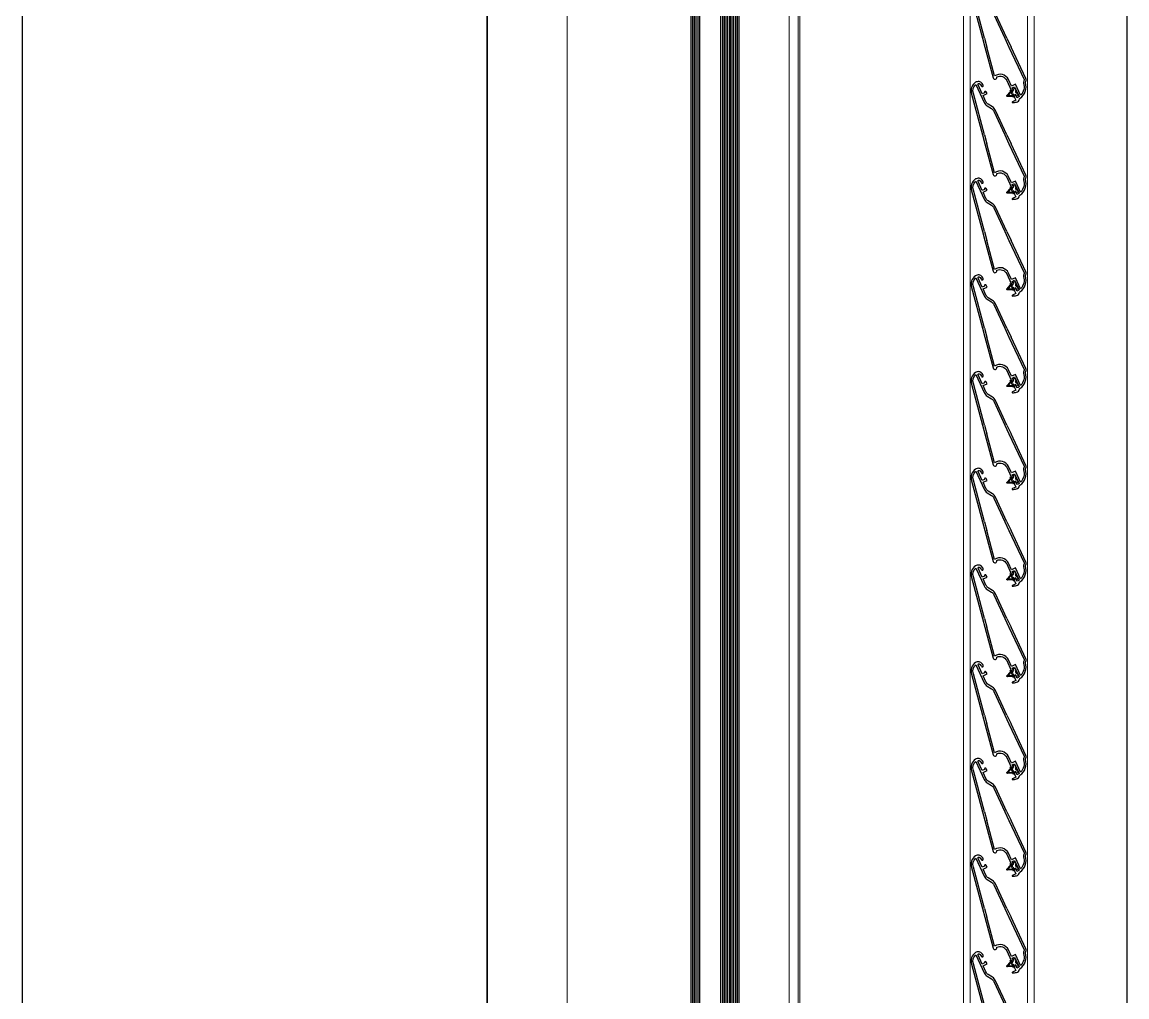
# Model space of a CAD drawing. Header units: millimetres. Extents: x 1251.1 to 1334.1, y 1577.6 to 1641.3.
# Drawn here: x 1271.542 to 1272.06, y 1598.319 to 1598.776 of the extents above; entities that cross this region are included whole.
import ezdxf

# ---------------------------------------------------------------- set-up
doc = ezdxf.new("R2010")
doc.units = ezdxf.units.MM
doc.linetypes.add('CONTINUA', pattern=[0])
for name, color, linetype in [('GUARNIZIONI', 252, 'Continuous'), ('MURATURA', 140, 'Continuous'), ('STACCIONATA', 35, 'Continuous')]:
    doc.layers.add(name, color=color, linetype=linetype)
for name, color, linetype, lineweight in [('PROIEZIONI - projections', 145, 'Continuous', 13), ('PROIEZIONI finissime - fine lines', 251, 'Continuous', 9), ('SEZIONI medie - small section', 2, 'Continuous', 25)]:
    doc.layers.add(name, color=color, linetype=linetype, lineweight=lineweight)
doc.layers.add('VETRATE sezioni - windows sections', color=7, linetype='Continuous', true_color=0x4d79ff)

msp = doc.modelspace()

# ---------------------------------------------------------------- linework, layer by layer
at = {"layer": 'GUARNIZIONI', "linetype": 'Continuous'}
for points in [[(1272.00813, 1598.74303), (1272.00865, 1598.74192), (1272.0079, 1598.74157), (1272.00751, 1598.74239), (1272.00677, 1598.74204), (1272.00651, 1598.74261), (1272.00613, 1598.74243), (1272.00674, 1598.74112), (1272.00644, 1598.74098), (1272.0063, 1598.74129, 0.300966), (1272.00591, 1598.74152), (1272.00357, 1598.74144, -0.661886), (1272.00338, 1598.74186), (1272.00495, 1598.74359, 0.300966), (1272.00502, 1598.74404), (1272.00487, 1598.74435), (1272.00517, 1598.74449), (1272.00578, 1598.74318), (1272.00616, 1598.74335), (1272.0059, 1598.74391), (1272.00664, 1598.74426), (1272.00626, 1598.74508), (1272.00701, 1598.74543), (1272.00752, 1598.74432, 0.57735)], [(1272.00591, 1598.74185), (1272.00395, 1598.74179, -0.661886), (1272.00389, 1598.74192), (1272.0052, 1598.74338, -0.537319), (1272.00534, 1598.74336), (1272.00598, 1598.74197, -0.537319)], [(1272.00813, 1598.69767), (1272.00865, 1598.69657), (1272.0079, 1598.69622), (1272.00751, 1598.69704), (1272.00677, 1598.69669), (1272.00651, 1598.69725), (1272.00613, 1598.69708), (1272.00674, 1598.69577), (1272.00644, 1598.69563), (1272.0063, 1598.69593, 0.300966), (1272.00591, 1598.69617), (1272.00357, 1598.69609, -0.661886), (1272.00338, 1598.6965), (1272.00495, 1598.69824, 0.300966), (1272.00502, 1598.69869), (1272.00487, 1598.69899), (1272.00517, 1598.69913), (1272.00578, 1598.69782), (1272.00616, 1598.698), (1272.0059, 1598.69856), (1272.00664, 1598.69891), (1272.00626, 1598.69973), (1272.00701, 1598.70008), (1272.00752, 1598.69897, 0.57735)], [(1272.00591, 1598.6965), (1272.00395, 1598.69643, -0.661886), (1272.00389, 1598.69657), (1272.0052, 1598.69803, -0.537319), (1272.00534, 1598.69801), (1272.00598, 1598.69662, -0.537319)], [(1272.00813, 1598.65232), (1272.00865, 1598.65121), (1272.0079, 1598.65086), (1272.00751, 1598.65168), (1272.00677, 1598.65134), (1272.00651, 1598.6519), (1272.00613, 1598.65172), (1272.00674, 1598.65041), (1272.00644, 1598.65027), (1272.0063, 1598.65058, 0.300966), (1272.00591, 1598.65082), (1272.00357, 1598.65073, -0.661886), (1272.00338, 1598.65115), (1272.00495, 1598.65289, 0.300966), (1272.00502, 1598.65334), (1272.00487, 1598.65364), (1272.00517, 1598.65378), (1272.00578, 1598.65247), (1272.00616, 1598.65264), (1272.0059, 1598.6532), (1272.00664, 1598.65355), (1272.00626, 1598.65437), (1272.00701, 1598.65472), (1272.00752, 1598.65361, 0.57735)], [(1272.00591, 1598.65115), (1272.00395, 1598.65108, -0.661886), (1272.00389, 1598.65121), (1272.0052, 1598.65267, -0.537319), (1272.00534, 1598.65265), (1272.00598, 1598.65126, -0.537319)], [(1272.00813, 1598.60697), (1272.00865, 1598.60586), (1272.0079, 1598.60551), (1272.00751, 1598.60633), (1272.00677, 1598.60598), (1272.00651, 1598.60654), (1272.00613, 1598.60637), (1272.00674, 1598.60506), (1272.00644, 1598.60492), (1272.0063, 1598.60522, 0.300966), (1272.00591, 1598.60546), (1272.00357, 1598.60538, -0.661886), (1272.00338, 1598.60579), (1272.00495, 1598.60753, 0.300966), (1272.00502, 1598.60798), (1272.00487, 1598.60828), (1272.00517, 1598.60842), (1272.00578, 1598.60712), (1272.00616, 1598.60729), (1272.0059, 1598.60785), (1272.00664, 1598.6082), (1272.00626, 1598.60902), (1272.00701, 1598.60937), (1272.00752, 1598.60826, 0.57735)], [(1272.00591, 1598.60579), (1272.00395, 1598.60572, -0.661886), (1272.00389, 1598.60586), (1272.0052, 1598.60732, -0.537319), (1272.00534, 1598.6073), (1272.00598, 1598.60591, -0.537319)], [(1272.00813, 1598.56161), (1272.00865, 1598.5605), (1272.0079, 1598.56015), (1272.00751, 1598.56098), (1272.00677, 1598.56063), (1272.00651, 1598.56119), (1272.00613, 1598.56101), (1272.00674, 1598.55971), (1272.00644, 1598.55957), (1272.0063, 1598.55987, 0.300966), (1272.00591, 1598.56011), (1272.00357, 1598.56002, -0.661886), (1272.00338, 1598.56044), (1272.00495, 1598.56218, 0.300966), (1272.00502, 1598.56263), (1272.00487, 1598.56293), (1272.00517, 1598.56307), (1272.00578, 1598.56176), (1272.00616, 1598.56193), (1272.0059, 1598.5625), (1272.00664, 1598.56284), (1272.00626, 1598.56367), (1272.00701, 1598.56401), (1272.00752, 1598.56291, 0.57735)], [(1272.00591, 1598.56044), (1272.00395, 1598.56037, -0.661886), (1272.00389, 1598.56051), (1272.0052, 1598.56196, -0.537319), (1272.00534, 1598.56194), (1272.00598, 1598.56055, -0.537319)], [(1272.00813, 1598.51626), (1272.00865, 1598.51515), (1272.0079, 1598.5148), (1272.00751, 1598.51562), (1272.00677, 1598.51527), (1272.00651, 1598.51583), (1272.00613, 1598.51566), (1272.00674, 1598.51435), (1272.00644, 1598.51421), (1272.0063, 1598.51451, 0.300966), (1272.00591, 1598.51475), (1272.00357, 1598.51467, -0.661886), (1272.00338, 1598.51508), (1272.00495, 1598.51682, 0.300966), (1272.00502, 1598.51727), (1272.00487, 1598.51757), (1272.00517, 1598.51771), (1272.00578, 1598.51641), (1272.00616, 1598.51658), (1272.0059, 1598.51714), (1272.00664, 1598.51749), (1272.00626, 1598.51831), (1272.00701, 1598.51866), (1272.00752, 1598.51755, 0.57735)], [(1272.00591, 1598.51508), (1272.00395, 1598.51501, -0.661886), (1272.00389, 1598.51515), (1272.0052, 1598.51661, -0.537319), (1272.00534, 1598.51659), (1272.00598, 1598.5152, -0.537319)], [(1272.00813, 1598.4709), (1272.00865, 1598.46979), (1272.0079, 1598.46944), (1272.00751, 1598.47027), (1272.00677, 1598.46992), (1272.00651, 1598.47048), (1272.00613, 1598.4703), (1272.00674, 1598.469), (1272.00644, 1598.46886), (1272.0063, 1598.46916, 0.300966), (1272.00591, 1598.4694), (1272.00357, 1598.46932, -0.661886), (1272.00338, 1598.46973), (1272.00495, 1598.47147, 0.300966), (1272.00502, 1598.47192), (1272.00487, 1598.47222), (1272.00517, 1598.47236), (1272.00578, 1598.47105), (1272.00616, 1598.47123), (1272.0059, 1598.47179), (1272.00664, 1598.47213), (1272.00626, 1598.47296), (1272.00701, 1598.47331), (1272.00752, 1598.4722, 0.57735)], [(1272.00591, 1598.46973), (1272.00395, 1598.46966, -0.661886), (1272.00389, 1598.4698), (1272.0052, 1598.47125, -0.537319), (1272.00534, 1598.47123), (1272.00598, 1598.46984, -0.537319)], [(1272.00813, 1598.42555), (1272.00865, 1598.42444), (1272.0079, 1598.42409), (1272.00751, 1598.42491), (1272.00677, 1598.42456), (1272.00651, 1598.42512), (1272.00613, 1598.42495), (1272.00674, 1598.42364), (1272.00644, 1598.4235), (1272.0063, 1598.4238, 0.300966), (1272.00591, 1598.42404), (1272.00357, 1598.42396, -0.661886), (1272.00338, 1598.42437), (1272.00495, 1598.42611, 0.300966), (1272.00502, 1598.42656), (1272.00487, 1598.42687), (1272.00517, 1598.427), (1272.00578, 1598.4257), (1272.00616, 1598.42587), (1272.0059, 1598.42643), (1272.00664, 1598.42678), (1272.00626, 1598.4276), (1272.00701, 1598.42795), (1272.00752, 1598.42684, 0.57735)], [(1272.00591, 1598.42437), (1272.00395, 1598.4243, -0.661886), (1272.00389, 1598.42444), (1272.0052, 1598.4259, -0.537319), (1272.00534, 1598.42588), (1272.00598, 1598.42449, -0.537319)], [(1272.00813, 1598.38019), (1272.00865, 1598.37908), (1272.0079, 1598.37874), (1272.00751, 1598.37956), (1272.00677, 1598.37921), (1272.00651, 1598.37977), (1272.00613, 1598.3796), (1272.00674, 1598.37829), (1272.00644, 1598.37815), (1272.0063, 1598.37845, 0.300966), (1272.00591, 1598.37869), (1272.00357, 1598.37861, -0.661886), (1272.00338, 1598.37902), (1272.00495, 1598.38076, 0.300966), (1272.00502, 1598.38121), (1272.00487, 1598.38151), (1272.00517, 1598.38165), (1272.00578, 1598.38034), (1272.00616, 1598.38052), (1272.0059, 1598.38108), (1272.00664, 1598.38143), (1272.00626, 1598.38225), (1272.00701, 1598.3826), (1272.00752, 1598.38149, 0.57735)], [(1272.00591, 1598.37902), (1272.00395, 1598.37895, -0.661886), (1272.00389, 1598.37909), (1272.0052, 1598.38054, -0.537319), (1272.00534, 1598.38052), (1272.00598, 1598.37914, -0.537319)], [(1272.00813, 1598.33484), (1272.00865, 1598.33373), (1272.0079, 1598.33338), (1272.00751, 1598.3342), (1272.00677, 1598.33385), (1272.00651, 1598.33441), (1272.00613, 1598.33424), (1272.00674, 1598.33293), (1272.00644, 1598.33279), (1272.0063, 1598.3331, 0.300966), (1272.00591, 1598.33333), (1272.00357, 1598.33325, -0.661886), (1272.00338, 1598.33366), (1272.00495, 1598.3354, 0.300966), (1272.00502, 1598.33585), (1272.00487, 1598.33616), (1272.00517, 1598.3363), (1272.00578, 1598.33499), (1272.00616, 1598.33516), (1272.0059, 1598.33572), (1272.00664, 1598.33607), (1272.00626, 1598.33689), (1272.00701, 1598.33724), (1272.00752, 1598.33613, 0.57735)], [(1272.00591, 1598.33366), (1272.00395, 1598.3336, -0.661886), (1272.00389, 1598.33373), (1272.0052, 1598.33519, -0.537319), (1272.00534, 1598.33517), (1272.00598, 1598.33378, -0.537319)]]:
    msp.add_lwpolyline(points, format="xyb", close=True, dxfattribs=at)
at = {"layer": 'MURATURA', "linetype": 'ByBlock'}
for p, q in [((1271.75964, 1604.12184), (1271.75964, 1597.22184)), ((1271.75964, 1597.52184), (1271.75964, 1600.52184)), ((1272.05964, 1600.52184), (1272.05964, 1597.52184)), ((1272.05964, 1598.92621), (1272.05964, 1598.62621)), ((1272.05964, 1598.62621), (1272.05964, 1598.32621))]:
    msp.add_line(p, q, dxfattribs=at)
at = {"layer": 'PROIEZIONI - projections'}
msp.add_line((1271.79713, 1599.50123), (1271.79713, 1598.21201), dxfattribs=at)
at = {"layer": 'PROIEZIONI finissime - fine lines'}
for p, q in [((1271.90545, 1599.45308), (1271.90545, 1598.21201)), ((1271.90133, 1599.44895), (1271.90133, 1598.21257)), ((1271.90627, 1599.44895), (1271.90627, 1598.21201)), ((1271.98296, 1599.44195), (1271.98296, 1598.26273)), ((1271.98618, 1599.39878), (1271.98618, 1598.25832)), ((1272.01298, 1599.39878), (1272.01298, 1598.2624)), ((1272.0162, 1599.39824), (1272.0162, 1598.26273))]:
    msp.add_line(p, q, dxfattribs=at)
at = {"layer": 'SEZIONI medie - small section'}
for p, q in [((1271.99191, 1598.76877), (1271.99302, 1598.76465)), ((1271.99285, 1598.76877), (1271.99396, 1598.76465)), ((1272.0024, 1598.76877), (1272.00433, 1598.76465)), ((1272.0034, 1598.76877), (1272.00533, 1598.76465)), ((1272.00519, 1598.7439), (1272.00505, 1598.7439)), ((1272.00519, 1598.7439), (1272.00505, 1598.7439)), ((1271.99191, 1598.72341), (1271.99302, 1598.71929)), ((1271.99285, 1598.72341), (1271.99396, 1598.71929)), ((1272.0024, 1598.72341), (1272.00433, 1598.71929)), ((1272.0034, 1598.72341), (1272.00533, 1598.71929)), ((1272.00519, 1598.69854), (1272.00505, 1598.69854)), ((1272.00519, 1598.69854), (1272.00505, 1598.69854)), ((1271.99191, 1598.67806), (1271.99302, 1598.67394)), ((1271.99285, 1598.67806), (1271.99396, 1598.67394)), ((1272.0024, 1598.67806), (1272.00433, 1598.67394)), ((1272.0034, 1598.67806), (1272.00533, 1598.67394)), ((1272.00519, 1598.65319), (1272.00505, 1598.65319)), ((1272.00519, 1598.65319), (1272.00505, 1598.65319)), ((1271.99191, 1598.63271), (1271.99302, 1598.62858)), ((1271.99285, 1598.63271), (1271.99396, 1598.62858)), ((1272.0024, 1598.63271), (1272.00433, 1598.62858)), ((1272.0034, 1598.63271), (1272.00533, 1598.62858)), ((1272.00519, 1598.60783), (1272.00505, 1598.60783)), ((1272.00519, 1598.60783), (1272.00505, 1598.60783)), ((1271.99191, 1598.58735), (1271.99302, 1598.58323)), ((1271.99285, 1598.58735), (1271.99396, 1598.58323)), ((1272.0024, 1598.58735), (1272.00433, 1598.58323)), ((1272.0034, 1598.58735), (1272.00533, 1598.58323)), ((1272.00519, 1598.56248), (1272.00505, 1598.56248)), ((1272.00519, 1598.56248), (1272.00505, 1598.56248)), ((1271.99191, 1598.542), (1271.99302, 1598.53787)), ((1271.99285, 1598.542), (1271.99396, 1598.53787)), ((1272.0024, 1598.542), (1272.00433, 1598.53787)), ((1272.0034, 1598.542), (1272.00533, 1598.53787)), ((1272.00519, 1598.51713), (1272.00505, 1598.51713)), ((1272.00519, 1598.51713), (1272.00505, 1598.51713)), ((1271.99191, 1598.49664), (1271.99302, 1598.49252)), ((1271.99285, 1598.49664), (1271.99396, 1598.49252)), ((1272.0024, 1598.49664), (1272.00433, 1598.49252)), ((1272.0034, 1598.49664), (1272.00533, 1598.49252)), ((1272.00519, 1598.47177), (1272.00505, 1598.47177)), ((1272.00519, 1598.47177), (1272.00505, 1598.47177)), ((1271.99191, 1598.45129), (1271.99302, 1598.44716)), ((1271.99285, 1598.45129), (1271.99396, 1598.44716)), ((1272.0024, 1598.45129), (1272.00433, 1598.44716)), ((1272.0034, 1598.45129), (1272.00533, 1598.44716)), ((1272.00519, 1598.42642), (1272.00505, 1598.42642)), ((1272.00519, 1598.42642), (1272.00505, 1598.42642)), ((1271.99191, 1598.40593), (1271.99302, 1598.40181)), ((1271.99285, 1598.40593), (1271.99396, 1598.40181)), ((1272.0024, 1598.40593), (1272.00433, 1598.40181)), ((1272.0034, 1598.40593), (1272.00533, 1598.40181)), ((1272.00519, 1598.38106), (1272.00505, 1598.38106)), ((1272.00519, 1598.38106), (1272.00505, 1598.38106)), ((1271.99191, 1598.36058), (1271.99302, 1598.35646)), ((1271.99285, 1598.36058), (1271.99396, 1598.35646)), ((1272.0024, 1598.36058), (1272.00433, 1598.35646)), ((1272.0034, 1598.36058), (1272.00533, 1598.35646)), ((1272.00519, 1598.33571), (1272.00505, 1598.33571)), ((1272.00519, 1598.33571), (1272.00505, 1598.33571))]:
    msp.add_line(p, q, dxfattribs=at)
at = {"layer": 'SEZIONI medie - small section', "linetype": 'CONTINUA'}
for points in [[(1272.0034, 1598.76877), (1271.99804, 1598.78028, 0.144406), (1271.99662, 1598.78189), (1271.99462, 1598.78315, -0.144406), (1271.99354, 1598.78437), (1271.99218, 1598.78729), (1271.99404, 1598.78816), (1271.99366, 1598.78898, 1), (1271.99284, 1598.7886), (1271.99179, 1598.78811), (1271.98984, 1598.79229, -0.648232), (1271.99034, 1598.79286, -0.213422), (1271.9912, 1598.79211), (1271.99141, 1598.79166, 1), (1271.99223, 1598.79204), (1271.99202, 1598.79249, 0.414214), (1271.98896, 1598.79361), (1271.98863, 1598.79346, 0.323321), (1271.98677, 1598.78797), (1271.99191, 1598.76877)], [(1271.99285, 1598.76877), (1271.98764, 1598.78822, -0.292229), (1271.98878, 1598.79242), (1271.99271, 1598.78399, 0.144406), (1271.99413, 1598.78238), (1271.99613, 1598.78112, -0.144406), (1271.99721, 1598.7799), (1272.0024, 1598.76877)], [(1271.99302, 1598.76465), (1271.9969, 1598.75017, 0.995839), (1271.99865, 1598.75063, -0.415493), (1272.00327, 1598.74897), (1272.00539, 1598.74441, 1), (1272.00621, 1598.74479), (1272.0059, 1598.74546), (1272.00695, 1598.74595), (1272.00907, 1598.7414, -0.05175), (1272.00806, 1598.74083), (1272.00764, 1598.74173, 1), (1272.00682, 1598.74134), (1272.00759, 1598.7397), (1272.00593, 1598.73893, 0.812265), (1272.00602, 1598.73856, 0.061525), (1272.00782, 1598.73883, 0.371656), (1272.00933, 1598.74036, -0.233805), (1272.00944, 1598.74055, 0.336972), (1272.01204, 1598.74799, -0.236959), (1272.01207, 1598.74821, 0.269424), (1272.01222, 1598.74986), (1272.00533, 1598.76465)], [(1272.00433, 1598.76465), (1272.0114, 1598.74948, -0.269424), (1272.01133, 1598.74874, 0.236959), (1272.01117, 1598.74771, -0.283155), (1272.00979, 1598.742), (1272.00739, 1598.74716), (1272.00552, 1598.74628), (1272.00409, 1598.74935, 0.468429), (1271.9976, 1598.75106), (1271.99396, 1598.76465)], [(1272.0034, 1598.72341), (1271.99804, 1598.73493, 0.144406), (1271.99662, 1598.73654), (1271.99462, 1598.73779, -0.144406), (1271.99354, 1598.73902), (1271.99218, 1598.74193), (1271.99404, 1598.7428), (1271.99366, 1598.74362, 1), (1271.99284, 1598.74324), (1271.99179, 1598.74275), (1271.98984, 1598.74693, -0.648232), (1271.99034, 1598.7475, -0.213422), (1271.9912, 1598.74675), (1271.99141, 1598.74631, 1), (1271.99223, 1598.74669), (1271.99202, 1598.74714, 0.414214), (1271.98896, 1598.74825), (1271.98863, 1598.7481, 0.323321), (1271.98677, 1598.74261), (1271.99191, 1598.72341)], [(1271.99285, 1598.72341), (1271.98764, 1598.74286, -0.292229), (1271.98878, 1598.74706), (1271.99271, 1598.73863, 0.144406), (1271.99413, 1598.73702), (1271.99613, 1598.73577, -0.144406), (1271.99721, 1598.73454), (1272.0024, 1598.72341)], [(1271.99302, 1598.71929), (1271.9969, 1598.70482, 0.995839), (1271.99865, 1598.70528, -0.415493), (1272.00327, 1598.70361), (1272.00539, 1598.69905, 1), (1272.00621, 1598.69944), (1272.0059, 1598.70011), (1272.00695, 1598.7006), (1272.00907, 1598.69604, -0.05175), (1272.00806, 1598.69548), (1272.00764, 1598.69637, 1), (1272.00682, 1598.69599), (1272.00759, 1598.69434), (1272.00593, 1598.69357, 0.812265), (1272.00602, 1598.69321, 0.061525), (1272.00782, 1598.69347, 0.371656), (1272.00933, 1598.69501, -0.233805), (1272.00944, 1598.6952, 0.336972), (1272.01204, 1598.70264, -0.236959), (1272.01207, 1598.70286, 0.269424), (1272.01222, 1598.70451), (1272.00533, 1598.71929)], [(1272.00433, 1598.71929), (1272.0114, 1598.70413, -0.269424), (1272.01133, 1598.70338, 0.236959), (1272.01117, 1598.70236, -0.283155), (1272.00979, 1598.69665), (1272.00739, 1598.7018), (1272.00552, 1598.70093), (1272.00409, 1598.70399, 0.468429), (1271.9976, 1598.70571), (1271.99396, 1598.71929)], [(1272.0034, 1598.67806), (1271.99804, 1598.68957, 0.144406), (1271.99662, 1598.69118), (1271.99462, 1598.69244, -0.144406), (1271.99354, 1598.69366), (1271.99218, 1598.69658), (1271.99404, 1598.69745), (1271.99366, 1598.69827, 1), (1271.99284, 1598.69789), (1271.99179, 1598.6974), (1271.98984, 1598.70158, -0.648232), (1271.99034, 1598.70215, -0.213422), (1271.9912, 1598.7014), (1271.99141, 1598.70095, 1), (1271.99223, 1598.70133), (1271.99202, 1598.70178, 0.414214), (1271.98896, 1598.7029), (1271.98863, 1598.70275, 0.323321), (1271.98677, 1598.69726), (1271.99191, 1598.67806)], [(1271.99285, 1598.67806), (1271.98764, 1598.69751, -0.292229), (1271.98878, 1598.70171), (1271.99271, 1598.69328, 0.144406), (1271.99413, 1598.69167), (1271.99613, 1598.69041, -0.144406), (1271.99721, 1598.68919), (1272.0024, 1598.67806)], [(1271.99302, 1598.67394), (1271.9969, 1598.65946, 0.995839), (1271.99865, 1598.65993, -0.415493), (1272.00327, 1598.65826), (1272.00539, 1598.6537, 1), (1272.00621, 1598.65408), (1272.0059, 1598.65475), (1272.00695, 1598.65524), (1272.00907, 1598.65069, -0.05175), (1272.00806, 1598.65012), (1272.00764, 1598.65102, 1), (1272.00682, 1598.65063), (1272.00759, 1598.64899), (1272.00593, 1598.64822, 0.812265), (1272.00602, 1598.64785, 0.061525), (1272.00782, 1598.64812, 0.371656), (1272.00933, 1598.64965, -0.233805), (1272.00944, 1598.64984, 0.336972), (1272.01204, 1598.65729, -0.236959), (1272.01207, 1598.65751, 0.269424), (1272.01222, 1598.65916), (1272.00533, 1598.67394)], [(1272.00433, 1598.67394), (1272.0114, 1598.65877, -0.269424), (1272.01133, 1598.65803, 0.236959), (1272.01117, 1598.65701, -0.283155), (1272.00979, 1598.65129), (1272.00739, 1598.65645), (1272.00552, 1598.65558), (1272.00409, 1598.65864, 0.468429), (1271.9976, 1598.66036), (1271.99396, 1598.67394)], [(1272.0034, 1598.63271), (1271.99804, 1598.64422, 0.144406), (1271.99662, 1598.64583), (1271.99462, 1598.64708, -0.144406), (1271.99354, 1598.64831), (1271.99218, 1598.65122), (1271.99404, 1598.65209), (1271.99366, 1598.65292, 1), (1271.99284, 1598.65253), (1271.99179, 1598.65204), (1271.98984, 1598.65623, -0.648232), (1271.99034, 1598.65679, -0.213422), (1271.9912, 1598.65605), (1271.99141, 1598.6556, 1), (1271.99223, 1598.65598), (1271.99202, 1598.65643, 0.414214), (1271.98896, 1598.65755), (1271.98863, 1598.65739, 0.323321), (1271.98677, 1598.6519), (1271.99191, 1598.63271)], [(1271.99285, 1598.63271), (1271.98764, 1598.65216, -0.292229), (1271.98878, 1598.65636), (1271.99271, 1598.64792, 0.144406), (1271.99413, 1598.64632), (1271.99613, 1598.64506, -0.144406), (1271.99721, 1598.64384), (1272.0024, 1598.63271)], [(1271.99302, 1598.62858), (1271.9969, 1598.61411, 0.995839), (1271.99865, 1598.61457, -0.415493), (1272.00327, 1598.6129), (1272.00539, 1598.60834, 1), (1272.00621, 1598.60873), (1272.0059, 1598.6094), (1272.00695, 1598.60989), (1272.00907, 1598.60533, -0.05175), (1272.00806, 1598.60477), (1272.00764, 1598.60566, 1), (1272.00682, 1598.60528), (1272.00759, 1598.60363), (1272.00593, 1598.60286, 0.812265), (1272.00602, 1598.6025, 0.061525), (1272.00782, 1598.60276, 0.371656), (1272.00933, 1598.6043, -0.233805), (1272.00944, 1598.60449, 0.336972), (1272.01204, 1598.61193, -0.236959), (1272.01207, 1598.61215, 0.269424), (1272.01222, 1598.6138), (1272.00533, 1598.62858)], [(1272.00433, 1598.62858), (1272.0114, 1598.61342, -0.269424), (1272.01133, 1598.61268, 0.236959), (1272.01117, 1598.61165, -0.283155), (1272.00979, 1598.60594), (1272.00739, 1598.61109), (1272.00552, 1598.61022), (1272.00409, 1598.61329, 0.468429), (1271.9976, 1598.615), (1271.99396, 1598.62858)], [(1272.0034, 1598.58735), (1271.99804, 1598.59886, 0.144406), (1271.99662, 1598.60047), (1271.99462, 1598.60173, -0.144406), (1271.99354, 1598.60295), (1271.99218, 1598.60587), (1271.99404, 1598.60674), (1271.99366, 1598.60756, 1), (1271.99284, 1598.60718), (1271.99179, 1598.60669), (1271.98984, 1598.61087, -0.648232), (1271.99034, 1598.61144, -0.213422), (1271.9912, 1598.61069), (1271.99141, 1598.61024, 1), (1271.99223, 1598.61063), (1271.99202, 1598.61107, 0.414214), (1271.98896, 1598.61219), (1271.98863, 1598.61204, 0.323321), (1271.98677, 1598.60655), (1271.99191, 1598.58735)], [(1271.99285, 1598.58735), (1271.98764, 1598.6068, -0.292229), (1271.98878, 1598.611), (1271.99271, 1598.60257, 0.144406), (1271.99413, 1598.60096), (1271.99613, 1598.59971, -0.144406), (1271.99721, 1598.59848), (1272.0024, 1598.58735)], [(1271.99302, 1598.58323), (1271.9969, 1598.56875, 0.995839), (1271.99865, 1598.56922, -0.415493), (1272.00327, 1598.56755), (1272.00539, 1598.56299, 1), (1272.00621, 1598.56337), (1272.0059, 1598.56404), (1272.00695, 1598.56453), (1272.00907, 1598.55998, -0.05175), (1272.00806, 1598.55941), (1272.00764, 1598.56031, 1), (1272.00682, 1598.55992), (1272.00759, 1598.55828), (1272.00593, 1598.55751, 0.812265), (1272.00602, 1598.55714, 0.061525), (1272.00782, 1598.55741, 0.371656), (1272.00933, 1598.55894, -0.233805), (1272.00944, 1598.55913, 0.336972), (1272.01204, 1598.56658, -0.236959), (1272.01207, 1598.5668, 0.269424), (1272.01222, 1598.56845), (1272.00533, 1598.58323)], [(1272.00433, 1598.58323), (1272.0114, 1598.56806, -0.269424), (1272.01133, 1598.56732, 0.236959), (1272.01117, 1598.5663, -0.283155), (1272.00979, 1598.56058), (1272.00739, 1598.56574), (1272.00552, 1598.56487), (1272.00409, 1598.56793, 0.468429), (1271.9976, 1598.56965), (1271.99396, 1598.58323)], [(1272.0034, 1598.542), (1271.99804, 1598.55351, 0.144406), (1271.99662, 1598.55512), (1271.99462, 1598.55637, -0.144406), (1271.99354, 1598.5576), (1271.99218, 1598.56051), (1271.99404, 1598.56138), (1271.99366, 1598.56221, 1), (1271.99284, 1598.56182), (1271.99179, 1598.56134), (1271.98984, 1598.56552, -0.648232), (1271.99034, 1598.56609, -0.213422), (1271.9912, 1598.56534), (1271.99141, 1598.56489, 1), (1271.99223, 1598.56527), (1271.99202, 1598.56572, 0.414214), (1271.98896, 1598.56684), (1271.98863, 1598.56668, 0.323321), (1271.98677, 1598.56119), (1271.99191, 1598.542)], [(1271.99285, 1598.542), (1271.98764, 1598.56145, -0.292229), (1271.98878, 1598.56565), (1271.99271, 1598.55722, 0.144406), (1271.99413, 1598.55561), (1271.99613, 1598.55435, -0.144406), (1271.99721, 1598.55313), (1272.0024, 1598.542)], [(1271.99302, 1598.53787), (1271.9969, 1598.5234, 0.995839), (1271.99865, 1598.52386, -0.415493), (1272.00327, 1598.52219), (1272.00539, 1598.51763, 1), (1272.00621, 1598.51802), (1272.0059, 1598.51869), (1272.00695, 1598.51918), (1272.00907, 1598.51462, -0.05175), (1272.00806, 1598.51406), (1272.00764, 1598.51495, 1), (1272.00682, 1598.51457), (1272.00759, 1598.51293), (1272.00593, 1598.51215, 0.812265), (1272.00602, 1598.51179, 0.061525), (1272.00782, 1598.51205, 0.371656), (1272.00933, 1598.51359, -0.233805), (1272.00944, 1598.51378, 0.336972), (1272.01204, 1598.52122, -0.236959), (1272.01207, 1598.52144, 0.269424), (1272.01222, 1598.52309), (1272.00533, 1598.53787)], [(1272.00433, 1598.53787), (1272.0114, 1598.52271, -0.269424), (1272.01133, 1598.52197, 0.236959), (1272.01117, 1598.52094, -0.283155), (1272.00979, 1598.51523), (1272.00739, 1598.52038), (1272.00552, 1598.51951), (1272.00409, 1598.52258, 0.468429), (1271.9976, 1598.52429), (1271.99396, 1598.53787)], [(1272.0034, 1598.49664), (1271.99804, 1598.50816, 0.144406), (1271.99662, 1598.50976), (1271.99462, 1598.51102, -0.144406), (1271.99354, 1598.51224), (1271.99218, 1598.51516), (1271.99404, 1598.51603), (1271.99366, 1598.51685, 1), (1271.99284, 1598.51647), (1271.99179, 1598.51598), (1271.98984, 1598.52016, -0.648232), (1271.99034, 1598.52073, -0.213422), (1271.9912, 1598.51998), (1271.99141, 1598.51953, 1), (1271.99223, 1598.51992), (1271.99202, 1598.52036, 0.414214), (1271.98896, 1598.52148), (1271.98863, 1598.52133, 0.323321), (1271.98677, 1598.51584), (1271.99191, 1598.49664)], [(1271.99285, 1598.49664), (1271.98764, 1598.51609, -0.292229), (1271.98878, 1598.52029), (1271.99271, 1598.51186, 0.144406), (1271.99413, 1598.51025), (1271.99613, 1598.509, -0.144406), (1271.99721, 1598.50777), (1272.0024, 1598.49664)], [(1271.99302, 1598.49252), (1271.9969, 1598.47805, 0.995839), (1271.99865, 1598.47851, -0.415493), (1272.00327, 1598.47684), (1272.00539, 1598.47228, 1), (1272.00621, 1598.47266), (1272.0059, 1598.47334), (1272.00695, 1598.47382), (1272.00907, 1598.46927, -0.05175), (1272.00806, 1598.4687), (1272.00764, 1598.4696, 1), (1272.00682, 1598.46922), (1272.00759, 1598.46757), (1272.00593, 1598.4668, 0.812265), (1272.00602, 1598.46643, 0.061525), (1272.00782, 1598.4667, 0.371656), (1272.00933, 1598.46823, -0.233805), (1272.00944, 1598.46842, 0.336972), (1272.01204, 1598.47587, -0.236959), (1272.01207, 1598.47609, 0.269424), (1272.01222, 1598.47774), (1272.00533, 1598.49252)], [(1272.00433, 1598.49252), (1272.0114, 1598.47735, -0.269424), (1272.01133, 1598.47661, 0.236959), (1272.01117, 1598.47559, -0.283155), (1272.00979, 1598.46987), (1272.00739, 1598.47503), (1272.00552, 1598.47416), (1272.00409, 1598.47722, 0.468429), (1271.9976, 1598.47894), (1271.99396, 1598.49252)], [(1272.0034, 1598.45129), (1271.99804, 1598.4628, 0.144406), (1271.99662, 1598.46441), (1271.99462, 1598.46567, -0.144406), (1271.99354, 1598.46689), (1271.99218, 1598.4698), (1271.99404, 1598.47068), (1271.99366, 1598.4715, 1), (1271.99284, 1598.47111), (1271.99179, 1598.47063), (1271.98984, 1598.47481, -0.648232), (1271.99034, 1598.47538, -0.213422), (1271.9912, 1598.47463), (1271.99141, 1598.47418, 1), (1271.99223, 1598.47456), (1271.99202, 1598.47501, 0.414214), (1271.98896, 1598.47613), (1271.98863, 1598.47597, 0.323321), (1271.98677, 1598.47049), (1271.99191, 1598.45129)], [(1271.99285, 1598.45129), (1271.98764, 1598.47074, -0.292229), (1271.98878, 1598.47494), (1271.99271, 1598.46651, 0.144406), (1271.99413, 1598.4649), (1271.99613, 1598.46364, -0.144406), (1271.99721, 1598.46242), (1272.0024, 1598.45129)], [(1271.99302, 1598.44716), (1271.9969, 1598.43269, 0.995839), (1271.99865, 1598.43315, -0.415493), (1272.00327, 1598.43148), (1272.00539, 1598.42693, 1), (1272.00621, 1598.42731), (1272.0059, 1598.42798), (1272.00695, 1598.42847), (1272.00907, 1598.42392, -0.05175), (1272.00806, 1598.42335), (1272.00764, 1598.42424, 1), (1272.00682, 1598.42386), (1272.00759, 1598.42222), (1272.00593, 1598.42144, 0.812265), (1272.00602, 1598.42108, 0.061525), (1272.00782, 1598.42134, 0.371656), (1272.00933, 1598.42288, -0.233805), (1272.00944, 1598.42307, 0.336972), (1272.01204, 1598.43051, -0.236959), (1272.01207, 1598.43073, 0.269424), (1272.01222, 1598.43238), (1272.00533, 1598.44716)], [(1272.00433, 1598.44716), (1272.0114, 1598.432, -0.269424), (1272.01133, 1598.43126, 0.236959), (1272.01117, 1598.43023, -0.283155), (1272.00979, 1598.42452), (1272.00739, 1598.42967), (1272.00552, 1598.4288), (1272.00409, 1598.43187, 0.468429), (1271.9976, 1598.43358), (1271.99396, 1598.44716)], [(1272.0034, 1598.40593), (1271.99804, 1598.41745, 0.144406), (1271.99662, 1598.41906), (1271.99462, 1598.42031, -0.144406), (1271.99354, 1598.42154), (1271.99218, 1598.42445), (1271.99404, 1598.42532), (1271.99366, 1598.42614, 1), (1271.99284, 1598.42576), (1271.99179, 1598.42527), (1271.98984, 1598.42945, -0.648232), (1271.99034, 1598.43002, -0.213422), (1271.9912, 1598.42927), (1271.99141, 1598.42882, 1), (1271.99223, 1598.42921), (1271.99202, 1598.42966, 0.414214), (1271.98896, 1598.43077), (1271.98863, 1598.43062, 0.323321), (1271.98677, 1598.42513), (1271.99191, 1598.40593)], [(1271.99285, 1598.40593), (1271.98764, 1598.42538, -0.292229), (1271.98878, 1598.42958), (1271.99271, 1598.42115, 0.144406), (1271.99413, 1598.41954), (1271.99613, 1598.41829, -0.144406), (1271.99721, 1598.41706), (1272.0024, 1598.40593)], [(1271.99302, 1598.40181), (1271.9969, 1598.38734, 0.995839), (1271.99865, 1598.3878, -0.415493), (1272.00327, 1598.38613), (1272.00539, 1598.38157, 1), (1272.00621, 1598.38195), (1272.0059, 1598.38263), (1272.00695, 1598.38311), (1272.00907, 1598.37856, -0.05175), (1272.00806, 1598.378), (1272.00764, 1598.37889, 1), (1272.00682, 1598.37851), (1272.00759, 1598.37686), (1272.00593, 1598.37609, 0.812265), (1272.00602, 1598.37573, 0.061525), (1272.00782, 1598.37599, 0.371656), (1272.00933, 1598.37752, -0.233805), (1272.00944, 1598.37771, 0.336972), (1272.01204, 1598.38516, -0.236959), (1272.01207, 1598.38538, 0.269424), (1272.01222, 1598.38703), (1272.00533, 1598.40181)], [(1272.00433, 1598.40181), (1272.0114, 1598.38665, -0.269424), (1272.01133, 1598.3859, 0.236959), (1272.01117, 1598.38488, -0.283155), (1272.00979, 1598.37916), (1272.00739, 1598.38432), (1272.00552, 1598.38345), (1272.00409, 1598.38651, 0.468429), (1271.9976, 1598.38823), (1271.99396, 1598.40181)], [(1272.0034, 1598.36058), (1271.99804, 1598.37209, 0.144406), (1271.99662, 1598.3737), (1271.99462, 1598.37496, -0.144406), (1271.99354, 1598.37618), (1271.99218, 1598.3791), (1271.99404, 1598.37997), (1271.99366, 1598.38079, 1), (1271.99284, 1598.38041), (1271.99179, 1598.37992), (1271.98984, 1598.3841, -0.648232), (1271.99034, 1598.38467, -0.213422), (1271.9912, 1598.38392), (1271.99141, 1598.38347, 1), (1271.99223, 1598.38385), (1271.99202, 1598.3843, 0.414214), (1271.98896, 1598.38542), (1271.98863, 1598.38526, 0.323321), (1271.98677, 1598.37978), (1271.99191, 1598.36058)], [(1271.99285, 1598.36058), (1271.98764, 1598.38003, -0.292229), (1271.98878, 1598.38423), (1271.99271, 1598.3758, 0.144406), (1271.99413, 1598.37419), (1271.99613, 1598.37293, -0.144406), (1271.99721, 1598.37171), (1272.0024, 1598.36058)], [(1271.99302, 1598.35646), (1271.9969, 1598.34198, 0.995839), (1271.99865, 1598.34244, -0.415493), (1272.00327, 1598.34077), (1272.00539, 1598.33622, 1), (1272.00621, 1598.3366), (1272.0059, 1598.33727), (1272.00695, 1598.33776), (1272.00907, 1598.33321, -0.05175), (1272.00806, 1598.33264), (1272.00764, 1598.33354, 1), (1272.00682, 1598.33315), (1272.00759, 1598.33151), (1272.00593, 1598.33073, 0.812265), (1272.00602, 1598.33037, 0.061525), (1272.00782, 1598.33064, 0.371656), (1272.00933, 1598.33217, -0.233805), (1272.00944, 1598.33236, 0.336972), (1272.01204, 1598.3398, -0.236959), (1272.01207, 1598.34002, 0.269424), (1272.01222, 1598.34167), (1272.00533, 1598.35646)], [(1272.00433, 1598.35646), (1272.0114, 1598.34129, -0.269424), (1272.01133, 1598.34055, 0.236959), (1272.01117, 1598.33952, -0.283155), (1272.00979, 1598.33381), (1272.00739, 1598.33897), (1272.00552, 1598.33809), (1272.00409, 1598.34116, 0.468429), (1271.9976, 1598.34287), (1271.99396, 1598.35646)], [(1272.01222, 1598.29632), (1271.99804, 1598.32674, 0.144406), (1271.99662, 1598.32835), (1271.99462, 1598.3296, -0.144406), (1271.99354, 1598.33083), (1271.99218, 1598.33374), (1271.99404, 1598.33461), (1271.99366, 1598.33543, 1), (1271.99284, 1598.33505), (1271.99179, 1598.33456), (1271.98984, 1598.33874, -0.648232), (1271.99034, 1598.33931, -0.213422), (1271.9912, 1598.33856), (1271.99141, 1598.33812, 1), (1271.99223, 1598.3385), (1271.99202, 1598.33895, 0.414214), (1271.98896, 1598.34006), (1271.98863, 1598.33991, 0.323321), (1271.98677, 1598.33442), (1271.9969, 1598.29663, 0.995839)]]:
    msp.add_lwpolyline(points, format="xyb", dxfattribs=at)
msp.add_lwpolyline([(1271.98764, 1598.33467, -0.292229), (1271.98878, 1598.33887), (1271.99271, 1598.33044, 0.144406), (1271.99413, 1598.32883), (1271.99613, 1598.32758, -0.144406), (1271.99721, 1598.32635), (1272.0114, 1598.29594, -0.269424), (1272.01133, 1598.29519, 0.236959), (1272.01117, 1598.29417, -0.283155), (1272.00979, 1598.28845), (1272.00739, 1598.29361), (1272.00552, 1598.29274), (1272.00409, 1598.2958, 0.468429), (1271.9976, 1598.29752)], format="xyb", close=True, dxfattribs=at)
at = {"layer": 'STACCIONATA'}
for p, q in [((1271.54154, 1599.99366), (1271.54154, 1597.34413)), ((1271.75964, 1599.99366), (1271.75964, 1597.34413))]:
    msp.add_line(p, q, dxfattribs=at)
at = {"layer": 'VETRATE sezioni - windows sections', "linetype": 'Continuous'}
for p, q in [((1271.85525, 1598.27699), (1271.85525, 1599.40629)), ((1271.85607, 1598.27658), (1271.85607, 1599.4067)), ((1271.8569, 1598.27658), (1271.8569, 1599.4067)), ((1271.85772, 1598.27658), (1271.85772, 1599.4067)), ((1271.85855, 1598.27658), (1271.85855, 1599.4067)), ((1271.85937, 1598.28441), (1271.85937, 1599.40629)), ((1271.86927, 1598.28441), (1271.86927, 1599.40629)), ((1271.87009, 1598.27658), (1271.87009, 1599.40669)), ((1271.87091, 1598.27658), (1271.87091, 1599.40669)), ((1271.87174, 1598.27658), (1271.87174, 1599.40669)), ((1271.87256, 1598.27658), (1271.87256, 1599.40669)), ((1271.87339, 1598.27658), (1271.87339, 1599.40669)), ((1271.87355, 1598.27658), (1271.87355, 1599.40669)), ((1271.8737, 1598.27658), (1271.8737, 1599.40669)), ((1271.87453, 1598.27658), (1271.87453, 1599.40669)), ((1271.87535, 1598.27658), (1271.87535, 1599.40669)), ((1271.87618, 1598.27658), (1271.87618, 1599.40669)), ((1271.877, 1598.27658), (1271.877, 1599.40669)), ((1271.87782, 1598.27699), (1271.87782, 1599.40629))]:
    msp.add_line(p, q, dxfattribs=at)

doc.saveas('drawing.dxf')
